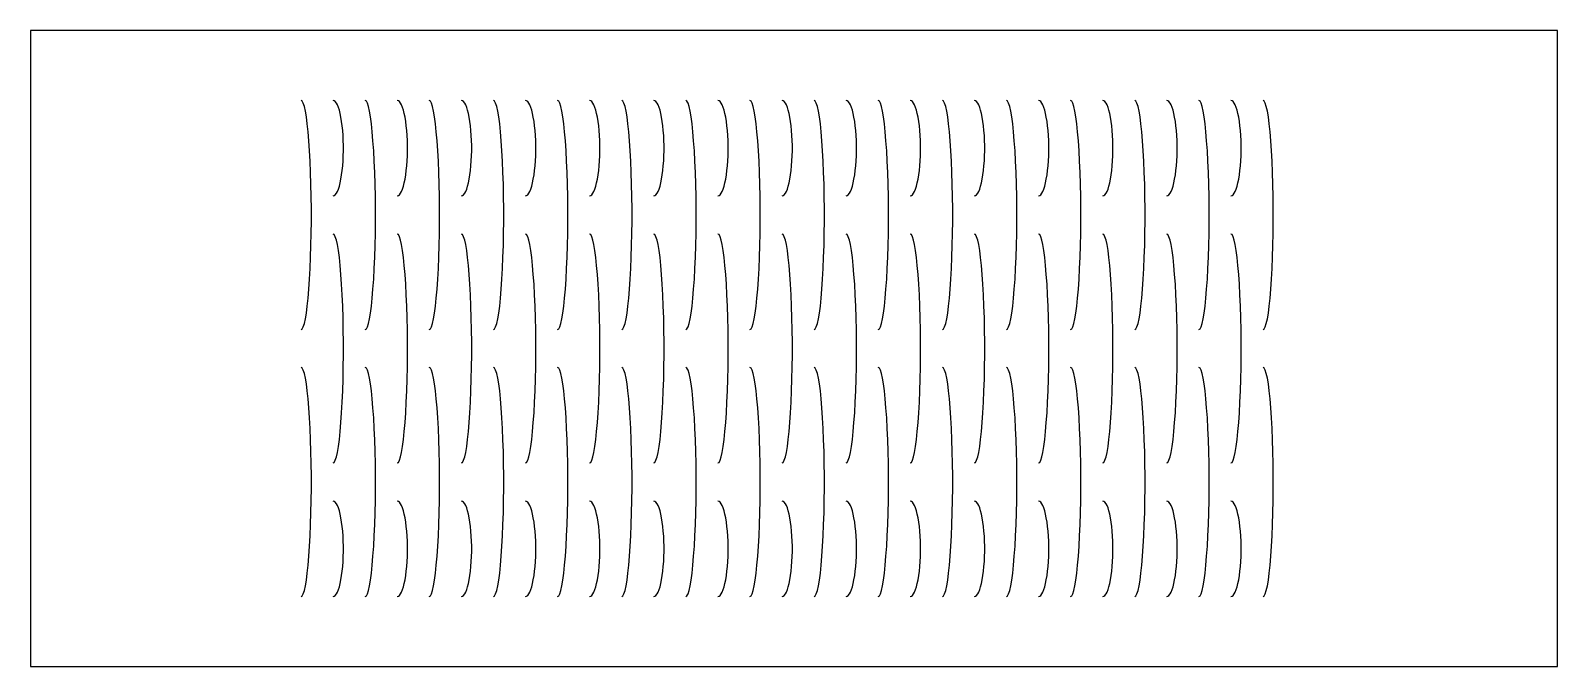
# Model space of a CAD drawing. Header units: millimetres. Extents: x 0 to 120, y 0 to 50.
import ezdxf

# ---------------------------------------------------------------- set-up
doc = ezdxf.new("R2010")
doc.units = ezdxf.units.MM
doc.layers.add('CUT', color=1, linetype='Continuous')

msp = doc.modelspace()

# ---------------------------------------------------------------- linework, layer by layer
at = {"layer": 'CUT'}
msp.add_lwpolyline([(120, 0), (120, 50), (0, 50), (0, 0), (120, 0)], close=True, dxfattribs=at)
for points in [[(21.26, 26.5), (21.35, 26.55), (21.43, 26.71), (21.52, 26.97), (21.6, 27.33), (21.68, 27.79), (21.75, 28.34), (21.81, 28.97), (21.87, 29.67), (21.93, 30.45), (21.97, 31.28), (22.01, 32.17), (22.04, 33.09), (22.06, 34.04), (22.07, 35.01), (22.07, 35.99), (22.06, 36.96), (22.04, 37.91), (22.01, 38.83), (21.97, 39.72), (21.93, 40.55), (21.87, 41.33), (21.81, 42.03), (21.75, 42.66), (21.68, 43.21), (21.6, 43.67), (21.52, 44.03), (21.43, 44.29), (21.35, 44.45), (21.26, 44.5)], [(23.78, 37), (23.87, 37.02), (23.95, 37.09), (24.04, 37.2), (24.12, 37.35), (24.2, 37.54), (24.27, 37.76), (24.33, 38.03), (24.39, 38.32), (24.45, 38.65), (24.49, 38.99), (24.53, 39.36), (24.56, 39.75), (24.58, 40.14), (24.59, 40.55), (24.59, 40.95), (24.58, 41.36), (24.56, 41.75), (24.53, 42.14), (24.49, 42.51), (24.45, 42.85), (24.39, 43.18), (24.33, 43.47), (24.27, 43.74), (24.2, 43.96), (24.12, 44.15), (24.04, 44.3), (23.95, 44.41), (23.87, 44.48), (23.78, 44.5)], [(26.3, 26.5), (26.39, 26.55), (26.47, 26.71), (26.56, 26.97), (26.64, 27.33), (26.72, 27.79), (26.79, 28.34), (26.85, 28.97), (26.91, 29.67), (26.97, 30.45), (27.01, 31.28), (27.05, 32.17), (27.08, 33.09), (27.1, 34.04), (27.11, 35.01), (27.11, 35.99), (27.1, 36.96), (27.08, 37.91), (27.05, 38.83), (27.01, 39.72), (26.97, 40.55), (26.91, 41.33), (26.85, 42.03), (26.79, 42.66), (26.72, 43.21), (26.64, 43.67), (26.56, 44.03), (26.47, 44.29), (26.39, 44.45), (26.3, 44.5)], [(28.82, 37), (28.91, 37.02), (28.99, 37.09), (29.08, 37.2), (29.16, 37.35), (29.24, 37.54), (29.31, 37.76), (29.37, 38.03), (29.43, 38.32), (29.49, 38.65), (29.53, 38.99), (29.57, 39.36), (29.6, 39.75), (29.62, 40.14), (29.63, 40.55), (29.63, 40.95), (29.62, 41.36), (29.6, 41.75), (29.57, 42.14), (29.53, 42.51), (29.49, 42.85), (29.43, 43.18), (29.37, 43.47), (29.31, 43.74), (29.24, 43.96), (29.16, 44.15), (29.08, 44.3), (28.99, 44.41), (28.91, 44.48), (28.82, 44.5)], [(31.34, 26.5), (31.43, 26.55), (31.51, 26.71), (31.6, 26.97), (31.68, 27.33), (31.76, 27.79), (31.83, 28.34), (31.89, 28.97), (31.95, 29.67), (32.01, 30.45), (32.05, 31.28), (32.09, 32.17), (32.12, 33.09), (32.14, 34.04), (32.15, 35.01), (32.15, 35.99), (32.14, 36.96), (32.12, 37.91), (32.09, 38.83), (32.05, 39.72), (32.01, 40.55), (31.95, 41.33), (31.89, 42.03), (31.83, 42.66), (31.76, 43.21), (31.68, 43.67), (31.6, 44.03), (31.51, 44.29), (31.43, 44.45), (31.34, 44.5)], [(33.86, 37), (33.95, 37.02), (34.03, 37.09), (34.12, 37.2), (34.2, 37.35), (34.28, 37.54), (34.35, 37.76), (34.41, 38.03), (34.47, 38.32), (34.53, 38.65), (34.57, 38.99), (34.61, 39.36), (34.64, 39.75), (34.66, 40.14), (34.67, 40.55), (34.67, 40.95), (34.66, 41.36), (34.64, 41.75), (34.61, 42.14), (34.57, 42.51), (34.53, 42.85), (34.47, 43.18), (34.41, 43.47), (34.35, 43.74), (34.28, 43.96), (34.2, 44.15), (34.12, 44.3), (34.03, 44.41), (33.95, 44.48), (33.86, 44.5)], [(36.38, 26.5), (36.47, 26.55), (36.55, 26.71), (36.64, 26.97), (36.72, 27.33), (36.8, 27.79), (36.87, 28.34), (36.93, 28.97), (36.99, 29.67), (37.05, 30.45), (37.09, 31.28), (37.13, 32.17), (37.16, 33.09), (37.18, 34.04), (37.19, 35.01), (37.19, 35.99), (37.18, 36.96), (37.16, 37.91), (37.13, 38.83), (37.09, 39.72), (37.05, 40.55), (36.99, 41.33), (36.93, 42.03), (36.87, 42.66), (36.8, 43.21), (36.72, 43.67), (36.64, 44.03), (36.55, 44.29), (36.47, 44.45), (36.38, 44.5)], [(38.9, 37), (38.99, 37.02), (39.07, 37.09), (39.16, 37.2), (39.24, 37.35), (39.32, 37.54), (39.39, 37.76), (39.45, 38.03), (39.51, 38.32), (39.57, 38.65), (39.61, 38.99), (39.65, 39.36), (39.68, 39.75), (39.7, 40.14), (39.71, 40.55), (39.71, 40.95), (39.7, 41.36), (39.68, 41.75), (39.65, 42.14), (39.61, 42.51), (39.57, 42.85), (39.51, 43.18), (39.45, 43.47), (39.39, 43.74), (39.32, 43.96), (39.24, 44.15), (39.16, 44.3), (39.07, 44.41), (38.99, 44.48), (38.9, 44.5)], [(41.42, 26.5), (41.51, 26.55), (41.59, 26.71), (41.68, 26.97), (41.76, 27.33), (41.84, 27.79), (41.91, 28.34), (41.97, 28.97), (42.03, 29.67), (42.09, 30.45), (42.13, 31.28), (42.17, 32.17), (42.2, 33.09), (42.22, 34.04), (42.23, 35.01), (42.23, 35.99), (42.22, 36.96), (42.2, 37.91), (42.17, 38.83), (42.13, 39.72), (42.09, 40.55), (42.03, 41.33), (41.97, 42.03), (41.91, 42.66), (41.84, 43.21), (41.76, 43.67), (41.68, 44.03), (41.59, 44.29), (41.51, 44.45), (41.42, 44.5)], [(43.94, 37), (44.03, 37.02), (44.11, 37.09), (44.2, 37.2), (44.28, 37.35), (44.36, 37.54), (44.43, 37.76), (44.49, 38.03), (44.55, 38.32), (44.61, 38.65), (44.65, 38.99), (44.69, 39.36), (44.72, 39.75), (44.74, 40.14), (44.75, 40.55), (44.75, 40.95), (44.74, 41.36), (44.72, 41.75), (44.69, 42.14), (44.65, 42.51), (44.61, 42.85), (44.55, 43.18), (44.49, 43.47), (44.43, 43.74), (44.36, 43.96), (44.28, 44.15), (44.2, 44.3), (44.11, 44.41), (44.03, 44.48), (43.94, 44.5)], [(46.46, 26.5), (46.55, 26.55), (46.63, 26.71), (46.72, 26.97), (46.8, 27.33), (46.88, 27.79), (46.95, 28.34), (47.01, 28.97), (47.07, 29.67), (47.13, 30.45), (47.17, 31.28), (47.21, 32.17), (47.24, 33.09), (47.26, 34.04), (47.27, 35.01), (47.27, 35.99), (47.26, 36.96), (47.24, 37.91), (47.21, 38.83), (47.17, 39.72), (47.13, 40.55), (47.07, 41.33), (47.01, 42.03), (46.95, 42.66), (46.88, 43.21), (46.8, 43.67), (46.72, 44.03), (46.63, 44.29), (46.55, 44.45), (46.46, 44.5)], [(48.98, 37), (49.07, 37.02), (49.15, 37.09), (49.24, 37.2), (49.32, 37.35), (49.4, 37.54), (49.47, 37.76), (49.53, 38.03), (49.59, 38.32), (49.65, 38.65), (49.69, 38.99), (49.73, 39.36), (49.76, 39.75), (49.78, 40.14), (49.79, 40.55), (49.79, 40.95), (49.78, 41.36), (49.76, 41.75), (49.73, 42.14), (49.69, 42.51), (49.65, 42.85), (49.59, 43.18), (49.53, 43.47), (49.47, 43.74), (49.4, 43.96), (49.32, 44.15), (49.24, 44.3), (49.15, 44.41), (49.07, 44.48), (48.98, 44.5)], [(51.5, 26.5), (51.59, 26.55), (51.67, 26.71), (51.76, 26.97), (51.84, 27.33), (51.92, 27.79), (51.99, 28.34), (52.05, 28.97), (52.11, 29.67), (52.17, 30.45), (52.21, 31.28), (52.25, 32.17), (52.28, 33.09), (52.3, 34.04), (52.31, 35.01), (52.31, 35.99), (52.3, 36.96), (52.28, 37.91), (52.25, 38.83), (52.21, 39.72), (52.17, 40.55), (52.11, 41.33), (52.05, 42.03), (51.99, 42.66), (51.92, 43.21), (51.84, 43.67), (51.76, 44.03), (51.67, 44.29), (51.59, 44.45), (51.5, 44.5)], [(54.02, 37), (54.11, 37.02), (54.19, 37.09), (54.28, 37.2), (54.36, 37.35), (54.44, 37.54), (54.51, 37.76), (54.57, 38.03), (54.63, 38.32), (54.69, 38.65), (54.73, 38.99), (54.77, 39.36), (54.8, 39.75), (54.82, 40.14), (54.83, 40.55), (54.83, 40.95), (54.82, 41.36), (54.8, 41.75), (54.77, 42.14), (54.73, 42.51), (54.69, 42.85), (54.63, 43.18), (54.57, 43.47), (54.51, 43.74), (54.44, 43.96), (54.36, 44.15), (54.28, 44.3), (54.19, 44.41), (54.11, 44.48), (54.02, 44.5)], [(56.54, 26.5), (56.63, 26.55), (56.71, 26.71), (56.8, 26.97), (56.88, 27.33), (56.96, 27.79), (57.03, 28.34), (57.09, 28.97), (57.15, 29.67), (57.21, 30.45), (57.25, 31.28), (57.29, 32.17), (57.32, 33.09), (57.34, 34.04), (57.35, 35.01), (57.35, 35.99), (57.34, 36.96), (57.32, 37.91), (57.29, 38.83), (57.25, 39.72), (57.21, 40.55), (57.15, 41.33), (57.09, 42.03), (57.03, 42.66), (56.96, 43.21), (56.88, 43.67), (56.8, 44.03), (56.71, 44.29), (56.63, 44.45), (56.54, 44.5)], [(59.06, 37), (59.15, 37.02), (59.23, 37.09), (59.32, 37.2), (59.4, 37.35), (59.48, 37.54), (59.55, 37.76), (59.61, 38.03), (59.67, 38.32), (59.73, 38.65), (59.77, 38.99), (59.81, 39.36), (59.84, 39.75), (59.86, 40.14), (59.87, 40.55), (59.87, 40.95), (59.86, 41.36), (59.84, 41.75), (59.81, 42.14), (59.77, 42.51), (59.73, 42.85), (59.67, 43.18), (59.61, 43.47), (59.55, 43.74), (59.48, 43.96), (59.4, 44.15), (59.32, 44.3), (59.23, 44.41), (59.15, 44.48), (59.06, 44.5)], [(61.58, 26.5), (61.67, 26.55), (61.75, 26.71), (61.84, 26.97), (61.92, 27.33), (62, 27.79), (62.07, 28.34), (62.13, 28.97), (62.19, 29.67), (62.25, 30.45), (62.29, 31.28), (62.33, 32.17), (62.36, 33.09), (62.38, 34.04), (62.39, 35.01), (62.39, 35.99), (62.38, 36.96), (62.36, 37.91), (62.33, 38.83), (62.29, 39.72), (62.25, 40.55), (62.19, 41.33), (62.13, 42.03), (62.07, 42.66), (62, 43.21), (61.92, 43.67), (61.84, 44.03), (61.75, 44.29), (61.67, 44.45), (61.58, 44.5)], [(64.1, 37), (64.19, 37.02), (64.27, 37.09), (64.36, 37.2), (64.44, 37.35), (64.52, 37.54), (64.59, 37.76), (64.65, 38.03), (64.71, 38.32), (64.77, 38.65), (64.81, 38.99), (64.85, 39.36), (64.88, 39.75), (64.9, 40.14), (64.91, 40.55), (64.91, 40.95), (64.9, 41.36), (64.88, 41.75), (64.85, 42.14), (64.81, 42.51), (64.77, 42.85), (64.71, 43.18), (64.65, 43.47), (64.59, 43.74), (64.52, 43.96), (64.44, 44.15), (64.36, 44.3), (64.27, 44.41), (64.19, 44.48), (64.1, 44.5)], [(66.62, 26.5), (66.71, 26.55), (66.79, 26.71), (66.88, 26.97), (66.96, 27.33), (67.04, 27.79), (67.11, 28.34), (67.17, 28.97), (67.23, 29.67), (67.29, 30.45), (67.33, 31.28), (67.37, 32.17), (67.4, 33.09), (67.42, 34.04), (67.43, 35.01), (67.43, 35.99), (67.42, 36.96), (67.4, 37.91), (67.37, 38.83), (67.33, 39.72), (67.29, 40.55), (67.23, 41.33), (67.17, 42.03), (67.11, 42.66), (67.04, 43.21), (66.96, 43.67), (66.88, 44.03), (66.79, 44.29), (66.71, 44.45), (66.62, 44.5)], [(69.14, 37), (69.23, 37.02), (69.31, 37.09), (69.4, 37.2), (69.48, 37.35), (69.56, 37.54), (69.63, 37.76), (69.69, 38.03), (69.75, 38.32), (69.81, 38.65), (69.85, 38.99), (69.89, 39.36), (69.92, 39.75), (69.94, 40.14), (69.95, 40.55), (69.95, 40.95), (69.94, 41.36), (69.92, 41.75), (69.89, 42.14), (69.85, 42.51), (69.81, 42.85), (69.75, 43.18), (69.69, 43.47), (69.63, 43.74), (69.56, 43.96), (69.48, 44.15), (69.4, 44.3), (69.31, 44.41), (69.23, 44.48), (69.14, 44.5)], [(71.66, 26.5), (71.75, 26.55), (71.83, 26.71), (71.92, 26.97), (72, 27.33), (72.08, 27.79), (72.15, 28.34), (72.21, 28.97), (72.27, 29.67), (72.33, 30.45), (72.37, 31.28), (72.41, 32.17), (72.44, 33.09), (72.46, 34.04), (72.47, 35.01), (72.47, 35.99), (72.46, 36.96), (72.44, 37.91), (72.41, 38.83), (72.37, 39.72), (72.33, 40.55), (72.27, 41.33), (72.21, 42.03), (72.15, 42.66), (72.08, 43.21), (72, 43.67), (71.92, 44.03), (71.83, 44.29), (71.75, 44.45), (71.66, 44.5)], [(74.18, 37), (74.27, 37.02), (74.35, 37.09), (74.44, 37.2), (74.52, 37.35), (74.6, 37.54), (74.67, 37.76), (74.73, 38.03), (74.79, 38.32), (74.85, 38.65), (74.89, 38.99), (74.93, 39.36), (74.96, 39.75), (74.98, 40.14), (74.99, 40.55), (74.99, 40.95), (74.98, 41.36), (74.96, 41.75), (74.93, 42.14), (74.89, 42.51), (74.85, 42.85), (74.79, 43.18), (74.73, 43.47), (74.67, 43.74), (74.6, 43.96), (74.52, 44.15), (74.44, 44.3), (74.35, 44.41), (74.27, 44.48), (74.18, 44.5)], [(76.7, 26.5), (76.79, 26.55), (76.87, 26.71), (76.96, 26.97), (77.04, 27.33), (77.12, 27.79), (77.19, 28.34), (77.25, 28.97), (77.31, 29.67), (77.37, 30.45), (77.41, 31.28), (77.45, 32.17), (77.48, 33.09), (77.5, 34.04), (77.51, 35.01), (77.51, 35.99), (77.5, 36.96), (77.48, 37.91), (77.45, 38.83), (77.41, 39.72), (77.37, 40.55), (77.31, 41.33), (77.25, 42.03), (77.19, 42.66), (77.12, 43.21), (77.04, 43.67), (76.96, 44.03), (76.87, 44.29), (76.79, 44.45), (76.7, 44.5)], [(79.22, 37), (79.31, 37.02), (79.39, 37.09), (79.48, 37.2), (79.56, 37.35), (79.64, 37.54), (79.71, 37.76), (79.77, 38.03), (79.83, 38.32), (79.89, 38.65), (79.93, 38.99), (79.97, 39.36), (80, 39.75), (80.02, 40.14), (80.03, 40.55), (80.03, 40.95), (80.02, 41.36), (80, 41.75), (79.97, 42.14), (79.93, 42.51), (79.89, 42.85), (79.83, 43.18), (79.77, 43.47), (79.71, 43.74), (79.64, 43.96), (79.56, 44.15), (79.48, 44.3), (79.39, 44.41), (79.31, 44.48), (79.22, 44.5)], [(81.74, 26.5), (81.83, 26.55), (81.91, 26.71), (82, 26.97), (82.08, 27.33), (82.16, 27.79), (82.23, 28.34), (82.29, 28.97), (82.35, 29.67), (82.41, 30.45), (82.45, 31.28), (82.49, 32.17), (82.52, 33.09), (82.54, 34.04), (82.55, 35.01), (82.55, 35.99), (82.54, 36.96), (82.52, 37.91), (82.49, 38.83), (82.45, 39.72), (82.41, 40.55), (82.35, 41.33), (82.29, 42.03), (82.23, 42.66), (82.16, 43.21), (82.08, 43.67), (82, 44.03), (81.91, 44.29), (81.83, 44.45), (81.74, 44.5)], [(84.26, 37), (84.35, 37.02), (84.43, 37.09), (84.52, 37.2), (84.6, 37.35), (84.68, 37.54), (84.75, 37.76), (84.81, 38.03), (84.87, 38.32), (84.93, 38.65), (84.97, 38.99), (85.01, 39.36), (85.04, 39.75), (85.06, 40.14), (85.07, 40.55), (85.07, 40.95), (85.06, 41.36), (85.04, 41.75), (85.01, 42.14), (84.97, 42.51), (84.93, 42.85), (84.87, 43.18), (84.81, 43.47), (84.75, 43.74), (84.68, 43.96), (84.6, 44.15), (84.52, 44.3), (84.43, 44.41), (84.35, 44.48), (84.26, 44.5)], [(86.78, 26.5), (86.87, 26.55), (86.95, 26.71), (87.04, 26.97), (87.12, 27.33), (87.2, 27.79), (87.27, 28.34), (87.33, 28.97), (87.39, 29.67), (87.45, 30.45), (87.49, 31.28), (87.53, 32.17), (87.56, 33.09), (87.58, 34.04), (87.59, 35.01), (87.59, 35.99), (87.58, 36.96), (87.56, 37.91), (87.53, 38.83), (87.49, 39.72), (87.45, 40.55), (87.39, 41.33), (87.33, 42.03), (87.27, 42.66), (87.2, 43.21), (87.12, 43.67), (87.04, 44.03), (86.95, 44.29), (86.87, 44.45), (86.78, 44.5)], [(89.3, 37), (89.39, 37.02), (89.47, 37.09), (89.56, 37.2), (89.64, 37.35), (89.72, 37.54), (89.79, 37.76), (89.85, 38.03), (89.91, 38.32), (89.97, 38.65), (90.01, 38.99), (90.05, 39.36), (90.08, 39.75), (90.1, 40.14), (90.11, 40.55), (90.11, 40.95), (90.1, 41.36), (90.08, 41.75), (90.05, 42.14), (90.01, 42.51), (89.97, 42.85), (89.91, 43.18), (89.85, 43.47), (89.79, 43.74), (89.72, 43.96), (89.64, 44.15), (89.56, 44.3), (89.47, 44.41), (89.39, 44.48), (89.3, 44.5)], [(91.82, 26.5), (91.91, 26.55), (91.99, 26.71), (92.08, 26.97), (92.16, 27.33), (92.24, 27.79), (92.31, 28.34), (92.37, 28.97), (92.43, 29.67), (92.49, 30.45), (92.53, 31.28), (92.57, 32.17), (92.6, 33.09), (92.62, 34.04), (92.63, 35.01), (92.63, 35.99), (92.62, 36.96), (92.6, 37.91), (92.57, 38.83), (92.53, 39.72), (92.49, 40.55), (92.43, 41.33), (92.37, 42.03), (92.31, 42.66), (92.24, 43.21), (92.16, 43.67), (92.08, 44.03), (91.99, 44.29), (91.91, 44.45), (91.82, 44.5)], [(94.34, 37), (94.43, 37.02), (94.51, 37.09), (94.6, 37.2), (94.68, 37.35), (94.76, 37.54), (94.83, 37.76), (94.89, 38.03), (94.95, 38.32), (95.01, 38.65), (95.05, 38.99), (95.09, 39.36), (95.12, 39.75), (95.14, 40.14), (95.15, 40.55), (95.15, 40.95), (95.14, 41.36), (95.12, 41.75), (95.09, 42.14), (95.05, 42.51), (95.01, 42.85), (94.95, 43.18), (94.89, 43.47), (94.83, 43.74), (94.76, 43.96), (94.68, 44.15), (94.6, 44.3), (94.51, 44.41), (94.43, 44.48), (94.34, 44.5)], [(96.86, 26.5), (96.95, 26.55), (97.03, 26.71), (97.12, 26.97), (97.2, 27.33), (97.28, 27.79), (97.35, 28.34), (97.41, 28.97), (97.47, 29.67), (97.53, 30.45), (97.57, 31.28), (97.61, 32.17), (97.64, 33.09), (97.66, 34.04), (97.67, 35.01), (97.67, 35.99), (97.66, 36.96), (97.64, 37.91), (97.61, 38.83), (97.57, 39.72), (97.53, 40.55), (97.47, 41.33), (97.41, 42.03), (97.35, 42.66), (97.28, 43.21), (97.2, 43.67), (97.12, 44.03), (97.03, 44.29), (96.95, 44.45), (96.86, 44.5)], [(23.78, 16), (23.87, 16.05), (23.95, 16.21), (24.04, 16.47), (24.12, 16.83), (24.2, 17.29), (24.27, 17.84), (24.33, 18.47), (24.39, 19.17), (24.45, 19.95), (24.49, 20.78), (24.53, 21.67), (24.56, 22.59), (24.58, 23.54), (24.59, 24.51), (24.59, 25.49), (24.58, 26.46), (24.56, 27.41), (24.53, 28.33), (24.49, 29.22), (24.45, 30.05), (24.39, 30.83), (24.33, 31.53), (24.27, 32.16), (24.2, 32.71), (24.12, 33.17), (24.04, 33.53), (23.95, 33.79), (23.87, 33.95), (23.78, 34)], [(28.82, 16), (28.91, 16.05), (28.99, 16.21), (29.08, 16.47), (29.16, 16.83), (29.24, 17.29), (29.31, 17.84), (29.37, 18.47), (29.43, 19.17), (29.49, 19.95), (29.53, 20.78), (29.57, 21.67), (29.6, 22.59), (29.62, 23.54), (29.63, 24.51), (29.63, 25.49), (29.62, 26.46), (29.6, 27.41), (29.57, 28.33), (29.53, 29.22), (29.49, 30.05), (29.43, 30.83), (29.37, 31.53), (29.31, 32.16), (29.24, 32.71), (29.16, 33.17), (29.08, 33.53), (28.99, 33.79), (28.91, 33.95), (28.82, 34)], [(33.86, 16), (33.95, 16.05), (34.03, 16.21), (34.12, 16.47), (34.2, 16.83), (34.28, 17.29), (34.35, 17.84), (34.41, 18.47), (34.47, 19.17), (34.53, 19.95), (34.57, 20.78), (34.61, 21.67), (34.64, 22.59), (34.66, 23.54), (34.67, 24.51), (34.67, 25.49), (34.66, 26.46), (34.64, 27.41), (34.61, 28.33), (34.57, 29.22), (34.53, 30.05), (34.47, 30.83), (34.41, 31.53), (34.35, 32.16), (34.28, 32.71), (34.2, 33.17), (34.12, 33.53), (34.03, 33.79), (33.95, 33.95), (33.86, 34)], [(38.9, 16), (38.99, 16.05), (39.07, 16.21), (39.16, 16.47), (39.24, 16.83), (39.32, 17.29), (39.39, 17.84), (39.45, 18.47), (39.51, 19.17), (39.57, 19.95), (39.61, 20.78), (39.65, 21.67), (39.68, 22.59), (39.7, 23.54), (39.71, 24.51), (39.71, 25.49), (39.7, 26.46), (39.68, 27.41), (39.65, 28.33), (39.61, 29.22), (39.57, 30.05), (39.51, 30.83), (39.45, 31.53), (39.39, 32.16), (39.32, 32.71), (39.24, 33.17), (39.16, 33.53), (39.07, 33.79), (38.99, 33.95), (38.9, 34)], [(43.94, 16), (44.03, 16.05), (44.11, 16.21), (44.2, 16.47), (44.28, 16.83), (44.36, 17.29), (44.43, 17.84), (44.49, 18.47), (44.55, 19.17), (44.61, 19.95), (44.65, 20.78), (44.69, 21.67), (44.72, 22.59), (44.74, 23.54), (44.75, 24.51), (44.75, 25.49), (44.74, 26.46), (44.72, 27.41), (44.69, 28.33), (44.65, 29.22), (44.61, 30.05), (44.55, 30.83), (44.49, 31.53), (44.43, 32.16), (44.36, 32.71), (44.28, 33.17), (44.2, 33.53), (44.11, 33.79), (44.03, 33.95), (43.94, 34)], [(48.98, 16), (49.07, 16.05), (49.15, 16.21), (49.24, 16.47), (49.32, 16.83), (49.4, 17.29), (49.47, 17.84), (49.53, 18.47), (49.59, 19.17), (49.65, 19.95), (49.69, 20.78), (49.73, 21.67), (49.76, 22.59), (49.78, 23.54), (49.79, 24.51), (49.79, 25.49), (49.78, 26.46), (49.76, 27.41), (49.73, 28.33), (49.69, 29.22), (49.65, 30.05), (49.59, 30.83), (49.53, 31.53), (49.47, 32.16), (49.4, 32.71), (49.32, 33.17), (49.24, 33.53), (49.15, 33.79), (49.07, 33.95), (48.98, 34)], [(54.02, 16), (54.11, 16.05), (54.19, 16.21), (54.28, 16.47), (54.36, 16.83), (54.44, 17.29), (54.51, 17.84), (54.57, 18.47), (54.63, 19.17), (54.69, 19.95), (54.73, 20.78), (54.77, 21.67), (54.8, 22.59), (54.82, 23.54), (54.83, 24.51), (54.83, 25.49), (54.82, 26.46), (54.8, 27.41), (54.77, 28.33), (54.73, 29.22), (54.69, 30.05), (54.63, 30.83), (54.57, 31.53), (54.51, 32.16), (54.44, 32.71), (54.36, 33.17), (54.28, 33.53), (54.19, 33.79), (54.11, 33.95), (54.02, 34)], [(59.06, 16), (59.15, 16.05), (59.23, 16.21), (59.32, 16.47), (59.4, 16.83), (59.48, 17.29), (59.55, 17.84), (59.61, 18.47), (59.67, 19.17), (59.73, 19.95), (59.77, 20.78), (59.81, 21.67), (59.84, 22.59), (59.86, 23.54), (59.87, 24.51), (59.87, 25.49), (59.86, 26.46), (59.84, 27.41), (59.81, 28.33), (59.77, 29.22), (59.73, 30.05), (59.67, 30.83), (59.61, 31.53), (59.55, 32.16), (59.48, 32.71), (59.4, 33.17), (59.32, 33.53), (59.23, 33.79), (59.15, 33.95), (59.06, 34)], [(64.1, 16), (64.19, 16.05), (64.27, 16.21), (64.36, 16.47), (64.44, 16.83), (64.52, 17.29), (64.59, 17.84), (64.65, 18.47), (64.71, 19.17), (64.77, 19.95), (64.81, 20.78), (64.85, 21.67), (64.88, 22.59), (64.9, 23.54), (64.91, 24.51), (64.91, 25.49), (64.9, 26.46), (64.88, 27.41), (64.85, 28.33), (64.81, 29.22), (64.77, 30.05), (64.71, 30.83), (64.65, 31.53), (64.59, 32.16), (64.52, 32.71), (64.44, 33.17), (64.36, 33.53), (64.27, 33.79), (64.19, 33.95), (64.1, 34)], [(69.14, 16), (69.23, 16.05), (69.31, 16.21), (69.4, 16.47), (69.48, 16.83), (69.56, 17.29), (69.63, 17.84), (69.69, 18.47), (69.75, 19.17), (69.81, 19.95), (69.85, 20.78), (69.89, 21.67), (69.92, 22.59), (69.94, 23.54), (69.95, 24.51), (69.95, 25.49), (69.94, 26.46), (69.92, 27.41), (69.89, 28.33), (69.85, 29.22), (69.81, 30.05), (69.75, 30.83), (69.69, 31.53), (69.63, 32.16), (69.56, 32.71), (69.48, 33.17), (69.4, 33.53), (69.31, 33.79), (69.23, 33.95), (69.14, 34)], [(74.18, 16), (74.27, 16.05), (74.35, 16.21), (74.44, 16.47), (74.52, 16.83), (74.6, 17.29), (74.67, 17.84), (74.73, 18.47), (74.79, 19.17), (74.85, 19.95), (74.89, 20.78), (74.93, 21.67), (74.96, 22.59), (74.98, 23.54), (74.99, 24.51), (74.99, 25.49), (74.98, 26.46), (74.96, 27.41), (74.93, 28.33), (74.89, 29.22), (74.85, 30.05), (74.79, 30.83), (74.73, 31.53), (74.67, 32.16), (74.6, 32.71), (74.52, 33.17), (74.44, 33.53), (74.35, 33.79), (74.27, 33.95), (74.18, 34)], [(79.22, 16), (79.31, 16.05), (79.39, 16.21), (79.48, 16.47), (79.56, 16.83), (79.64, 17.29), (79.71, 17.84), (79.77, 18.47), (79.83, 19.17), (79.89, 19.95), (79.93, 20.78), (79.97, 21.67), (80, 22.59), (80.02, 23.54), (80.03, 24.51), (80.03, 25.49), (80.02, 26.46), (80, 27.41), (79.97, 28.33), (79.93, 29.22), (79.89, 30.05), (79.83, 30.83), (79.77, 31.53), (79.71, 32.16), (79.64, 32.71), (79.56, 33.17), (79.48, 33.53), (79.39, 33.79), (79.31, 33.95), (79.22, 34)], [(84.26, 16), (84.35, 16.05), (84.43, 16.21), (84.52, 16.47), (84.6, 16.83), (84.68, 17.29), (84.75, 17.84), (84.81, 18.47), (84.87, 19.17), (84.93, 19.95), (84.97, 20.78), (85.01, 21.67), (85.04, 22.59), (85.06, 23.54), (85.07, 24.51), (85.07, 25.49), (85.06, 26.46), (85.04, 27.41), (85.01, 28.33), (84.97, 29.22), (84.93, 30.05), (84.87, 30.83), (84.81, 31.53), (84.75, 32.16), (84.68, 32.71), (84.6, 33.17), (84.52, 33.53), (84.43, 33.79), (84.35, 33.95), (84.26, 34)], [(89.3, 16), (89.39, 16.05), (89.47, 16.21), (89.56, 16.47), (89.64, 16.83), (89.72, 17.29), (89.79, 17.84), (89.85, 18.47), (89.91, 19.17), (89.97, 19.95), (90.01, 20.78), (90.05, 21.67), (90.08, 22.59), (90.1, 23.54), (90.11, 24.51), (90.11, 25.49), (90.1, 26.46), (90.08, 27.41), (90.05, 28.33), (90.01, 29.22), (89.97, 30.05), (89.91, 30.83), (89.85, 31.53), (89.79, 32.16), (89.72, 32.71), (89.64, 33.17), (89.56, 33.53), (89.47, 33.79), (89.39, 33.95), (89.3, 34)], [(94.34, 16), (94.43, 16.05), (94.51, 16.21), (94.6, 16.47), (94.68, 16.83), (94.76, 17.29), (94.83, 17.84), (94.89, 18.47), (94.95, 19.17), (95.01, 19.95), (95.05, 20.78), (95.09, 21.67), (95.12, 22.59), (95.14, 23.54), (95.15, 24.51), (95.15, 25.49), (95.14, 26.46), (95.12, 27.41), (95.09, 28.33), (95.05, 29.22), (95.01, 30.05), (94.95, 30.83), (94.89, 31.53), (94.83, 32.16), (94.76, 32.71), (94.68, 33.17), (94.6, 33.53), (94.51, 33.79), (94.43, 33.95), (94.34, 34)], [(21.26, 5.5), (21.35, 5.55), (21.43, 5.71), (21.52, 5.97), (21.6, 6.33), (21.68, 6.79), (21.75, 7.34), (21.81, 7.97), (21.87, 8.67), (21.93, 9.45), (21.97, 10.28), (22.01, 11.17), (22.04, 12.09), (22.06, 13.04), (22.07, 14.01), (22.07, 14.99), (22.06, 15.96), (22.04, 16.91), (22.01, 17.83), (21.97, 18.72), (21.93, 19.55), (21.87, 20.33), (21.81, 21.03), (21.75, 21.66), (21.68, 22.21), (21.6, 22.67), (21.52, 23.03), (21.43, 23.29), (21.35, 23.45), (21.26, 23.5)], [(26.3, 5.5), (26.39, 5.55), (26.47, 5.71), (26.56, 5.97), (26.64, 6.33), (26.72, 6.79), (26.79, 7.34), (26.85, 7.97), (26.91, 8.67), (26.97, 9.45), (27.01, 10.28), (27.05, 11.17), (27.08, 12.09), (27.1, 13.04), (27.11, 14.01), (27.11, 14.99), (27.1, 15.96), (27.08, 16.91), (27.05, 17.83), (27.01, 18.72), (26.97, 19.55), (26.91, 20.33), (26.85, 21.03), (26.79, 21.66), (26.72, 22.21), (26.64, 22.67), (26.56, 23.03), (26.47, 23.29), (26.39, 23.45), (26.3, 23.5)], [(31.34, 5.5), (31.43, 5.55), (31.51, 5.71), (31.6, 5.97), (31.68, 6.33), (31.76, 6.79), (31.83, 7.34), (31.89, 7.97), (31.95, 8.67), (32.01, 9.45), (32.05, 10.28), (32.09, 11.17), (32.12, 12.09), (32.14, 13.04), (32.15, 14.01), (32.15, 14.99), (32.14, 15.96), (32.12, 16.91), (32.09, 17.83), (32.05, 18.72), (32.01, 19.55), (31.95, 20.33), (31.89, 21.03), (31.83, 21.66), (31.76, 22.21), (31.68, 22.67), (31.6, 23.03), (31.51, 23.29), (31.43, 23.45), (31.34, 23.5)], [(36.38, 5.5), (36.47, 5.55), (36.55, 5.71), (36.64, 5.97), (36.72, 6.33), (36.8, 6.79), (36.87, 7.34), (36.93, 7.97), (36.99, 8.67), (37.05, 9.45), (37.09, 10.28), (37.13, 11.17), (37.16, 12.09), (37.18, 13.04), (37.19, 14.01), (37.19, 14.99), (37.18, 15.96), (37.16, 16.91), (37.13, 17.83), (37.09, 18.72), (37.05, 19.55), (36.99, 20.33), (36.93, 21.03), (36.87, 21.66), (36.8, 22.21), (36.72, 22.67), (36.64, 23.03), (36.55, 23.29), (36.47, 23.45), (36.38, 23.5)], [(41.42, 5.5), (41.51, 5.55), (41.59, 5.71), (41.68, 5.97), (41.76, 6.33), (41.84, 6.79), (41.91, 7.34), (41.97, 7.97), (42.03, 8.67), (42.09, 9.45), (42.13, 10.28), (42.17, 11.17), (42.2, 12.09), (42.22, 13.04), (42.23, 14.01), (42.23, 14.99), (42.22, 15.96), (42.2, 16.91), (42.17, 17.83), (42.13, 18.72), (42.09, 19.55), (42.03, 20.33), (41.97, 21.03), (41.91, 21.66), (41.84, 22.21), (41.76, 22.67), (41.68, 23.03), (41.59, 23.29), (41.51, 23.45), (41.42, 23.5)], [(46.46, 5.5), (46.55, 5.55), (46.63, 5.71), (46.72, 5.97), (46.8, 6.33), (46.88, 6.79), (46.95, 7.34), (47.01, 7.97), (47.07, 8.67), (47.13, 9.45), (47.17, 10.28), (47.21, 11.17), (47.24, 12.09), (47.26, 13.04), (47.27, 14.01), (47.27, 14.99), (47.26, 15.96), (47.24, 16.91), (47.21, 17.83), (47.17, 18.72), (47.13, 19.55), (47.07, 20.33), (47.01, 21.03), (46.95, 21.66), (46.88, 22.21), (46.8, 22.67), (46.72, 23.03), (46.63, 23.29), (46.55, 23.45), (46.46, 23.5)], [(51.5, 5.5), (51.59, 5.55), (51.67, 5.71), (51.76, 5.97), (51.84, 6.33), (51.92, 6.79), (51.99, 7.34), (52.05, 7.97), (52.11, 8.67), (52.17, 9.45), (52.21, 10.28), (52.25, 11.17), (52.28, 12.09), (52.3, 13.04), (52.31, 14.01), (52.31, 14.99), (52.3, 15.96), (52.28, 16.91), (52.25, 17.83), (52.21, 18.72), (52.17, 19.55), (52.11, 20.33), (52.05, 21.03), (51.99, 21.66), (51.92, 22.21), (51.84, 22.67), (51.76, 23.03), (51.67, 23.29), (51.59, 23.45), (51.5, 23.5)], [(56.54, 5.5), (56.63, 5.55), (56.71, 5.71), (56.8, 5.97), (56.88, 6.33), (56.96, 6.79), (57.03, 7.34), (57.09, 7.97), (57.15, 8.67), (57.21, 9.45), (57.25, 10.28), (57.29, 11.17), (57.32, 12.09), (57.34, 13.04), (57.35, 14.01), (57.35, 14.99), (57.34, 15.96), (57.32, 16.91), (57.29, 17.83), (57.25, 18.72), (57.21, 19.55), (57.15, 20.33), (57.09, 21.03), (57.03, 21.66), (56.96, 22.21), (56.88, 22.67), (56.8, 23.03), (56.71, 23.29), (56.63, 23.45), (56.54, 23.5)], [(61.58, 5.5), (61.67, 5.55), (61.75, 5.71), (61.84, 5.97), (61.92, 6.33), (62, 6.79), (62.07, 7.34), (62.13, 7.97), (62.19, 8.67), (62.25, 9.45), (62.29, 10.28), (62.33, 11.17), (62.36, 12.09), (62.38, 13.04), (62.39, 14.01), (62.39, 14.99), (62.38, 15.96), (62.36, 16.91), (62.33, 17.83), (62.29, 18.72), (62.25, 19.55), (62.19, 20.33), (62.13, 21.03), (62.07, 21.66), (62, 22.21), (61.92, 22.67), (61.84, 23.03), (61.75, 23.29), (61.67, 23.45), (61.58, 23.5)], [(66.62, 5.5), (66.71, 5.55), (66.79, 5.71), (66.88, 5.97), (66.96, 6.33), (67.04, 6.79), (67.11, 7.34), (67.17, 7.97), (67.23, 8.67), (67.29, 9.45), (67.33, 10.28), (67.37, 11.17), (67.4, 12.09), (67.42, 13.04), (67.43, 14.01), (67.43, 14.99), (67.42, 15.96), (67.4, 16.91), (67.37, 17.83), (67.33, 18.72), (67.29, 19.55), (67.23, 20.33), (67.17, 21.03), (67.11, 21.66), (67.04, 22.21), (66.96, 22.67), (66.88, 23.03), (66.79, 23.29), (66.71, 23.45), (66.62, 23.5)], [(71.66, 5.5), (71.75, 5.55), (71.83, 5.71), (71.92, 5.97), (72, 6.33), (72.08, 6.79), (72.15, 7.34), (72.21, 7.97), (72.27, 8.67), (72.33, 9.45), (72.37, 10.28), (72.41, 11.17), (72.44, 12.09), (72.46, 13.04), (72.47, 14.01), (72.47, 14.99), (72.46, 15.96), (72.44, 16.91), (72.41, 17.83), (72.37, 18.72), (72.33, 19.55), (72.27, 20.33), (72.21, 21.03), (72.15, 21.66), (72.08, 22.21), (72, 22.67), (71.92, 23.03), (71.83, 23.29), (71.75, 23.45), (71.66, 23.5)], [(76.7, 5.5), (76.79, 5.55), (76.87, 5.71), (76.96, 5.97), (77.04, 6.33), (77.12, 6.79), (77.19, 7.34), (77.25, 7.97), (77.31, 8.67), (77.37, 9.45), (77.41, 10.28), (77.45, 11.17), (77.48, 12.09), (77.5, 13.04), (77.51, 14.01), (77.51, 14.99), (77.5, 15.96), (77.48, 16.91), (77.45, 17.83), (77.41, 18.72), (77.37, 19.55), (77.31, 20.33), (77.25, 21.03), (77.19, 21.66), (77.12, 22.21), (77.04, 22.67), (76.96, 23.03), (76.87, 23.29), (76.79, 23.45), (76.7, 23.5)], [(81.74, 5.5), (81.83, 5.55), (81.91, 5.71), (82, 5.97), (82.08, 6.33), (82.16, 6.79), (82.23, 7.34), (82.29, 7.97), (82.35, 8.67), (82.41, 9.45), (82.45, 10.28), (82.49, 11.17), (82.52, 12.09), (82.54, 13.04), (82.55, 14.01), (82.55, 14.99), (82.54, 15.96), (82.52, 16.91), (82.49, 17.83), (82.45, 18.72), (82.41, 19.55), (82.35, 20.33), (82.29, 21.03), (82.23, 21.66), (82.16, 22.21), (82.08, 22.67), (82, 23.03), (81.91, 23.29), (81.83, 23.45), (81.74, 23.5)], [(86.78, 5.5), (86.87, 5.55), (86.95, 5.71), (87.04, 5.97), (87.12, 6.33), (87.2, 6.79), (87.27, 7.34), (87.33, 7.97), (87.39, 8.67), (87.45, 9.45), (87.49, 10.28), (87.53, 11.17), (87.56, 12.09), (87.58, 13.04), (87.59, 14.01), (87.59, 14.99), (87.58, 15.96), (87.56, 16.91), (87.53, 17.83), (87.49, 18.72), (87.45, 19.55), (87.39, 20.33), (87.33, 21.03), (87.27, 21.66), (87.2, 22.21), (87.12, 22.67), (87.04, 23.03), (86.95, 23.29), (86.87, 23.45), (86.78, 23.5)], [(91.82, 5.5), (91.91, 5.55), (91.99, 5.71), (92.08, 5.97), (92.16, 6.33), (92.24, 6.79), (92.31, 7.34), (92.37, 7.97), (92.43, 8.67), (92.49, 9.45), (92.53, 10.28), (92.57, 11.17), (92.6, 12.09), (92.62, 13.04), (92.63, 14.01), (92.63, 14.99), (92.62, 15.96), (92.6, 16.91), (92.57, 17.83), (92.53, 18.72), (92.49, 19.55), (92.43, 20.33), (92.37, 21.03), (92.31, 21.66), (92.24, 22.21), (92.16, 22.67), (92.08, 23.03), (91.99, 23.29), (91.91, 23.45), (91.82, 23.5)], [(96.86, 5.5), (96.95, 5.55), (97.03, 5.71), (97.12, 5.97), (97.2, 6.33), (97.28, 6.79), (97.35, 7.34), (97.41, 7.97), (97.47, 8.67), (97.53, 9.45), (97.57, 10.28), (97.61, 11.17), (97.64, 12.09), (97.66, 13.04), (97.67, 14.01), (97.67, 14.99), (97.66, 15.96), (97.64, 16.91), (97.61, 17.83), (97.57, 18.72), (97.53, 19.55), (97.47, 20.33), (97.41, 21.03), (97.35, 21.66), (97.28, 22.21), (97.2, 22.67), (97.12, 23.03), (97.03, 23.29), (96.95, 23.45), (96.86, 23.5)], [(23.78, 5.5), (23.87, 5.52), (23.95, 5.59), (24.04, 5.7), (24.12, 5.85), (24.2, 6.04), (24.27, 6.26), (24.33, 6.53), (24.39, 6.82), (24.45, 7.15), (24.49, 7.49), (24.53, 7.86), (24.56, 8.25), (24.58, 8.64), (24.59, 9.05), (24.59, 9.45), (24.58, 9.86), (24.56, 10.25), (24.53, 10.64), (24.49, 11.01), (24.45, 11.35), (24.39, 11.68), (24.33, 11.97), (24.27, 12.24), (24.2, 12.46), (24.12, 12.65), (24.04, 12.8), (23.95, 12.91), (23.87, 12.98), (23.78, 13)], [(28.82, 5.5), (28.91, 5.52), (28.99, 5.59), (29.08, 5.7), (29.16, 5.85), (29.24, 6.04), (29.31, 6.26), (29.37, 6.53), (29.43, 6.82), (29.49, 7.15), (29.53, 7.49), (29.57, 7.86), (29.6, 8.25), (29.62, 8.64), (29.63, 9.05), (29.63, 9.45), (29.62, 9.86), (29.6, 10.25), (29.57, 10.64), (29.53, 11.01), (29.49, 11.35), (29.43, 11.68), (29.37, 11.97), (29.31, 12.24), (29.24, 12.46), (29.16, 12.65), (29.08, 12.8), (28.99, 12.91), (28.91, 12.98), (28.82, 13)], [(33.86, 5.5), (33.95, 5.52), (34.03, 5.59), (34.12, 5.7), (34.2, 5.85), (34.28, 6.04), (34.35, 6.26), (34.41, 6.53), (34.47, 6.82), (34.53, 7.15), (34.57, 7.49), (34.61, 7.86), (34.64, 8.25), (34.66, 8.64), (34.67, 9.05), (34.67, 9.45), (34.66, 9.86), (34.64, 10.25), (34.61, 10.64), (34.57, 11.01), (34.53, 11.35), (34.47, 11.68), (34.41, 11.97), (34.35, 12.24), (34.28, 12.46), (34.2, 12.65), (34.12, 12.8), (34.03, 12.91), (33.95, 12.98), (33.86, 13)], [(38.9, 5.5), (38.99, 5.52), (39.07, 5.59), (39.16, 5.7), (39.24, 5.85), (39.32, 6.04), (39.39, 6.26), (39.45, 6.53), (39.51, 6.82), (39.57, 7.15), (39.61, 7.49), (39.65, 7.86), (39.68, 8.25), (39.7, 8.64), (39.71, 9.05), (39.71, 9.45), (39.7, 9.86), (39.68, 10.25), (39.65, 10.64), (39.61, 11.01), (39.57, 11.35), (39.51, 11.68), (39.45, 11.97), (39.39, 12.24), (39.32, 12.46), (39.24, 12.65), (39.16, 12.8), (39.07, 12.91), (38.99, 12.98), (38.9, 13)], [(43.94, 5.5), (44.03, 5.52), (44.11, 5.59), (44.2, 5.7), (44.28, 5.85), (44.36, 6.04), (44.43, 6.26), (44.49, 6.53), (44.55, 6.82), (44.61, 7.15), (44.65, 7.49), (44.69, 7.86), (44.72, 8.25), (44.74, 8.64), (44.75, 9.05), (44.75, 9.45), (44.74, 9.86), (44.72, 10.25), (44.69, 10.64), (44.65, 11.01), (44.61, 11.35), (44.55, 11.68), (44.49, 11.97), (44.43, 12.24), (44.36, 12.46), (44.28, 12.65), (44.2, 12.8), (44.11, 12.91), (44.03, 12.98), (43.94, 13)], [(48.98, 5.5), (49.07, 5.52), (49.15, 5.59), (49.24, 5.7), (49.32, 5.85), (49.4, 6.04), (49.47, 6.26), (49.53, 6.53), (49.59, 6.82), (49.65, 7.15), (49.69, 7.49), (49.73, 7.86), (49.76, 8.25), (49.78, 8.64), (49.79, 9.05), (49.79, 9.45), (49.78, 9.86), (49.76, 10.25), (49.73, 10.64), (49.69, 11.01), (49.65, 11.35), (49.59, 11.68), (49.53, 11.97), (49.47, 12.24), (49.4, 12.46), (49.32, 12.65), (49.24, 12.8), (49.15, 12.91), (49.07, 12.98), (48.98, 13)], [(54.02, 5.5), (54.11, 5.52), (54.19, 5.59), (54.28, 5.7), (54.36, 5.85), (54.44, 6.04), (54.51, 6.26), (54.57, 6.53), (54.63, 6.82), (54.69, 7.15), (54.73, 7.49), (54.77, 7.86), (54.8, 8.25), (54.82, 8.64), (54.83, 9.05), (54.83, 9.45), (54.82, 9.86), (54.8, 10.25), (54.77, 10.64), (54.73, 11.01), (54.69, 11.35), (54.63, 11.68), (54.57, 11.97), (54.51, 12.24), (54.44, 12.46), (54.36, 12.65), (54.28, 12.8), (54.19, 12.91), (54.11, 12.98), (54.02, 13)], [(59.06, 5.5), (59.15, 5.52), (59.23, 5.59), (59.32, 5.7), (59.4, 5.85), (59.48, 6.04), (59.55, 6.26), (59.61, 6.53), (59.67, 6.82), (59.73, 7.15), (59.77, 7.49), (59.81, 7.86), (59.84, 8.25), (59.86, 8.64), (59.87, 9.05), (59.87, 9.45), (59.86, 9.86), (59.84, 10.25), (59.81, 10.64), (59.77, 11.01), (59.73, 11.35), (59.67, 11.68), (59.61, 11.97), (59.55, 12.24), (59.48, 12.46), (59.4, 12.65), (59.32, 12.8), (59.23, 12.91), (59.15, 12.98), (59.06, 13)], [(64.1, 5.5), (64.19, 5.52), (64.27, 5.59), (64.36, 5.7), (64.44, 5.85), (64.52, 6.04), (64.59, 6.26), (64.65, 6.53), (64.71, 6.82), (64.77, 7.15), (64.81, 7.49), (64.85, 7.86), (64.88, 8.25), (64.9, 8.64), (64.91, 9.05), (64.91, 9.45), (64.9, 9.86), (64.88, 10.25), (64.85, 10.64), (64.81, 11.01), (64.77, 11.35), (64.71, 11.68), (64.65, 11.97), (64.59, 12.24), (64.52, 12.46), (64.44, 12.65), (64.36, 12.8), (64.27, 12.91), (64.19, 12.98), (64.1, 13)], [(69.14, 5.5), (69.23, 5.52), (69.31, 5.59), (69.4, 5.7), (69.48, 5.85), (69.56, 6.04), (69.63, 6.26), (69.69, 6.53), (69.75, 6.82), (69.81, 7.15), (69.85, 7.49), (69.89, 7.86), (69.92, 8.25), (69.94, 8.64), (69.95, 9.05), (69.95, 9.45), (69.94, 9.86), (69.92, 10.25), (69.89, 10.64), (69.85, 11.01), (69.81, 11.35), (69.75, 11.68), (69.69, 11.97), (69.63, 12.24), (69.56, 12.46), (69.48, 12.65), (69.4, 12.8), (69.31, 12.91), (69.23, 12.98), (69.14, 13)], [(74.18, 5.5), (74.27, 5.52), (74.35, 5.59), (74.44, 5.7), (74.52, 5.85), (74.6, 6.04), (74.67, 6.26), (74.73, 6.53), (74.79, 6.82), (74.85, 7.15), (74.89, 7.49), (74.93, 7.86), (74.96, 8.25), (74.98, 8.64), (74.99, 9.05), (74.99, 9.45), (74.98, 9.86), (74.96, 10.25), (74.93, 10.64), (74.89, 11.01), (74.85, 11.35), (74.79, 11.68), (74.73, 11.97), (74.67, 12.24), (74.6, 12.46), (74.52, 12.65), (74.44, 12.8), (74.35, 12.91), (74.27, 12.98), (74.18, 13)], [(79.22, 5.5), (79.31, 5.52), (79.39, 5.59), (79.48, 5.7), (79.56, 5.85), (79.64, 6.04), (79.71, 6.26), (79.77, 6.53), (79.83, 6.82), (79.89, 7.15), (79.93, 7.49), (79.97, 7.86), (80, 8.25), (80.02, 8.64), (80.03, 9.05), (80.03, 9.45), (80.02, 9.86), (80, 10.25), (79.97, 10.64), (79.93, 11.01), (79.89, 11.35), (79.83, 11.68), (79.77, 11.97), (79.71, 12.24), (79.64, 12.46), (79.56, 12.65), (79.48, 12.8), (79.39, 12.91), (79.31, 12.98), (79.22, 13)], [(84.26, 5.5), (84.35, 5.52), (84.43, 5.59), (84.52, 5.7), (84.6, 5.85), (84.68, 6.04), (84.75, 6.26), (84.81, 6.53), (84.87, 6.82), (84.93, 7.15), (84.97, 7.49), (85.01, 7.86), (85.04, 8.25), (85.06, 8.64), (85.07, 9.05), (85.07, 9.45), (85.06, 9.86), (85.04, 10.25), (85.01, 10.64), (84.97, 11.01), (84.93, 11.35), (84.87, 11.68), (84.81, 11.97), (84.75, 12.24), (84.68, 12.46), (84.6, 12.65), (84.52, 12.8), (84.43, 12.91), (84.35, 12.98), (84.26, 13)], [(89.3, 5.5), (89.39, 5.52), (89.47, 5.59), (89.56, 5.7), (89.64, 5.85), (89.72, 6.04), (89.79, 6.26), (89.85, 6.53), (89.91, 6.82), (89.97, 7.15), (90.01, 7.49), (90.05, 7.86), (90.08, 8.25), (90.1, 8.64), (90.11, 9.05), (90.11, 9.45), (90.1, 9.86), (90.08, 10.25), (90.05, 10.64), (90.01, 11.01), (89.97, 11.35), (89.91, 11.68), (89.85, 11.97), (89.79, 12.24), (89.72, 12.46), (89.64, 12.65), (89.56, 12.8), (89.47, 12.91), (89.39, 12.98), (89.3, 13)], [(94.34, 5.5), (94.43, 5.52), (94.51, 5.59), (94.6, 5.7), (94.68, 5.85), (94.76, 6.04), (94.83, 6.26), (94.89, 6.53), (94.95, 6.82), (95.01, 7.15), (95.05, 7.49), (95.09, 7.86), (95.12, 8.25), (95.14, 8.64), (95.15, 9.05), (95.15, 9.45), (95.14, 9.86), (95.12, 10.25), (95.09, 10.64), (95.05, 11.01), (95.01, 11.35), (94.95, 11.68), (94.89, 11.97), (94.83, 12.24), (94.76, 12.46), (94.68, 12.65), (94.6, 12.8), (94.51, 12.91), (94.43, 12.98), (94.34, 13)]]:
    msp.add_lwpolyline(points, dxfattribs=at)

doc.saveas('drawing.dxf')
